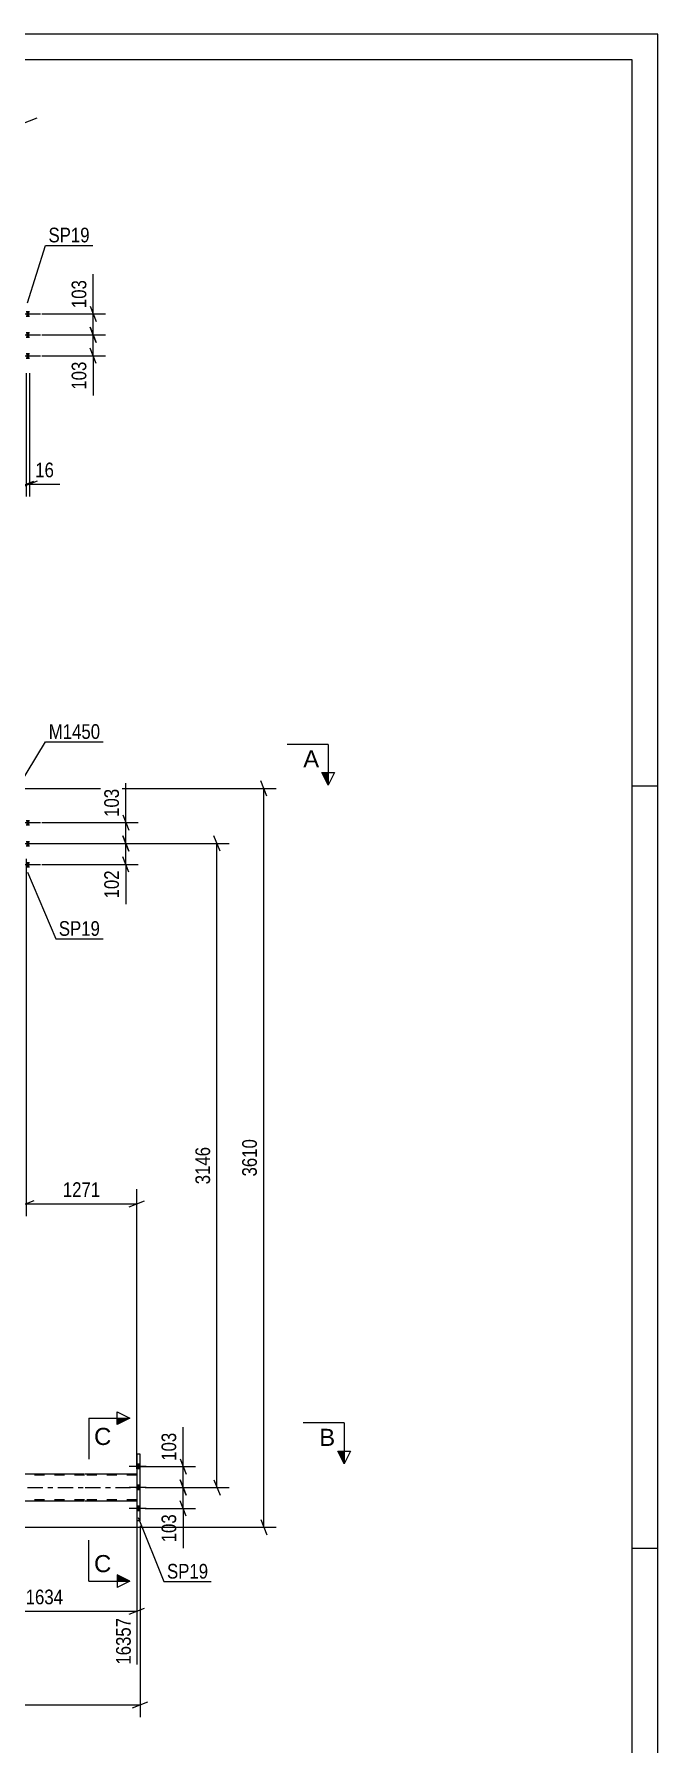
# Model space of a CAD drawing. Header units: millimetres. Extents: x -78 to 763, y -436 to 158.
# Drawn here: x 641.7 to 763.4, y -176 to 158.2 of the extents above; entities that cross this region are included whole.
import ezdxf

# ---------------------------------------------------------------- set-up
doc = ezdxf.new("R2010")
doc.units = ezdxf.units.MM
doc.linetypes.add('DXK_LINE_DOT2', pattern=[3.9198, 1.9599, -1.9599])
doc.linetypes.add('DXK_LINE_DOT3', pattern=[5.9187, 2.979, -0.9799, 0.9799, -0.9799])
doc.styles.add('Arial', font='ARIAL.TTF', dxfattribs={"height": 0.2})
doc.styles.add('Arial Narrow', font='ARIALN.TTF', dxfattribs={"height": 0.2})

# ---------------------------------------------------------------- blocks, each defined once
blk = doc.blocks.new('Unknown-814184979-1135')
at = {"color": 5, "linetype": 'Continuous'}
for p, q in [((763.43, 158.21), (-77.57, 158.21)), ((763.43, -435.79), (763.43, 158.21)), ((758.43, 153.21), (-72.57, 153.21)), ((758.43, -430.79), (758.43, 153.21)), ((763.43, 11.21), (758.43, 11.21)), ((763.43, -137.79), (758.43, -137.79))]:
    blk.add_line(p, q, dxfattribs=at)
blk = doc.blocks.new('Bolt-814184979-2605 - 2456')
at = {"linetype": 'Continuous'}
for points in [[(640.73, 103.1), (640.73, 103.98), (640.09, 103.98), (640.09, 103.1)], [(640.73, 103.1), (640.73, 103.98), (640.09, 103.98), (640.09, 103.1)], [(640.73, 103.1), (640.73, 103.98), (640.09, 103.98), (640.09, 103.1)], [(640.73, 99), (640.73, 99.88), (640.09, 99.88), (640.09, 99)], [(640.73, 99), (640.73, 99.88), (640.09, 99.88), (640.09, 99)], [(640.73, 94.9), (640.73, 95.78), (640.09, 95.78), (640.09, 94.9)], [(640.73, 94.9), (640.73, 95.78), (640.09, 95.78), (640.09, 94.9)], [(640.73, 94.9), (640.73, 95.78), (640.09, 95.78), (640.09, 94.9)]]:
    blk.add_hatch(color=1, dxfattribs=at).paths.add_polyline_path(points)
at = {"color": 1, "linetype": 'Continuous'}
for p, q in [((640.09, 103.98), (640.73, 103.98)), ((640.09, 103.98), (640.73, 103.98)), ((640.09, 103.98), (640.73, 103.98)), ((639.57, 103.54), (642.89, 103.54)), ((639.57, 103.54), (642.89, 103.54)), ((639.57, 103.54), (642.89, 103.54)), ((640.09, 103.1), (640.73, 103.1)), ((640.09, 103.1), (640.73, 103.1)), ((640.09, 103.1), (640.73, 103.1)), ((639.57, 99.44), (642.89, 99.44)), ((639.57, 99.44), (642.89, 99.44)), ((640.09, 99.88), (640.73, 99.88)), ((640.09, 99.88), (640.73, 99.88)), ((640.09, 99), (640.73, 99)), ((640.09, 99), (640.73, 99)), ((639.57, 95.34), (642.89, 95.34)), ((639.57, 95.34), (642.89, 95.34)), ((639.57, 95.34), (642.89, 95.34)), ((640.09, 95.78), (640.73, 95.78)), ((640.09, 95.78), (640.73, 95.78)), ((640.09, 95.78), (640.73, 95.78)), ((640.09, 94.9), (640.73, 94.9)), ((640.09, 94.9), (640.73, 94.9)), ((640.09, 94.9), (640.73, 94.9))]:
    blk.add_line(p, q, dxfattribs=at)
blk = doc.blocks.new('Bolt-814184979-3639 - 3452')
at = {"linetype": 'Continuous'}
for points in [[(640.73, 3.66), (640.73, 4.54), (640.09, 4.54), (640.09, 3.66)], [(640.73, 3.66), (640.73, 4.54), (640.09, 4.54), (640.09, 3.66)], [(640.73, 3.66), (640.73, 4.54), (640.09, 4.54), (640.09, 3.66)], [(640.73, -0.44), (640.73, 0.44), (640.09, 0.44), (640.09, -0.44)], [(640.73, -0.44), (640.73, 0.44), (640.09, 0.44), (640.09, -0.44)], [(640.73, -4.54), (640.73, -3.66), (640.09, -3.66), (640.09, -4.54)], [(640.73, -4.54), (640.73, -3.66), (640.09, -3.66), (640.09, -4.54)], [(640.73, -4.54), (640.73, -3.66), (640.09, -3.66), (640.09, -4.54)]]:
    blk.add_hatch(color=1, dxfattribs=at).paths.add_polyline_path(points)
at = {"color": 1, "linetype": 'Continuous'}
for p, q in [((639.57, 4.1), (642.89, 4.1)), ((639.57, 4.1), (642.89, 4.1)), ((639.57, 4.1), (642.89, 4.1)), ((640.09, 4.54), (640.73, 4.54)), ((640.09, 4.54), (640.73, 4.54)), ((640.09, 4.54), (640.73, 4.54)), ((640.09, 3.66), (640.73, 3.66)), ((640.09, 3.66), (640.73, 3.66)), ((640.09, 3.66), (640.73, 3.66)), ((639.57, 0), (642.89, 0)), ((639.57, 0), (642.89, 0)), ((640.09, 0.44), (640.73, 0.44)), ((640.09, 0.44), (640.73, 0.44)), ((640.09, -0.44), (640.73, -0.44)), ((640.09, -0.44), (640.73, -0.44)), ((639.57, -4.1), (642.89, -4.1)), ((639.57, -4.1), (642.89, -4.1)), ((639.57, -4.1), (642.89, -4.1)), ((640.09, -3.66), (640.73, -3.66)), ((640.09, -3.66), (640.73, -3.66)), ((640.09, -3.66), (640.73, -3.66)), ((640.09, -4.54), (640.73, -4.54)), ((640.09, -4.54), (640.73, -4.54)), ((640.09, -4.54), (640.73, -4.54))]:
    blk.add_line(p, q, dxfattribs=at)
blk = doc.blocks.new('Bolt-814184979-3640 - 3452')
at = {"linetype": 'Continuous'}
for points in [[(661.71, -121.32), (661.71, -122.2), (662.35, -122.2), (662.35, -121.32)], [(661.71, -121.32), (661.71, -122.2), (662.35, -122.2), (662.35, -121.32)], [(661.71, -121.32), (661.71, -122.2), (662.35, -122.2), (662.35, -121.32)], [(661.71, -125.42), (661.71, -126.3), (662.35, -126.3), (662.35, -125.42)], [(661.71, -125.42), (661.71, -126.3), (662.35, -126.3), (662.35, -125.42)], [(661.71, -129.52), (661.71, -130.4), (662.35, -130.4), (662.35, -129.52)], [(661.71, -129.52), (661.71, -130.4), (662.35, -130.4), (662.35, -129.52)], [(661.71, -129.52), (661.71, -130.4), (662.35, -130.4), (662.35, -129.52)]]:
    blk.add_hatch(color=1, dxfattribs=at).paths.add_polyline_path(points)
at = {"color": 1, "linetype": 'Continuous'}
for p, q in [((663.51, -121.76), (660.19, -121.76)), ((663.51, -121.76), (660.19, -121.76)), ((663.51, -121.76), (660.19, -121.76)), ((662.35, -121.32), (661.71, -121.32)), ((662.35, -121.32), (661.71, -121.32)), ((662.35, -121.32), (661.71, -121.32)), ((662.35, -122.2), (661.71, -122.2)), ((662.35, -122.2), (661.71, -122.2)), ((662.35, -122.2), (661.71, -122.2)), ((663.51, -125.86), (660.19, -125.86)), ((663.51, -125.86), (660.19, -125.86)), ((662.35, -125.42), (661.71, -125.42)), ((662.35, -125.42), (661.71, -125.42)), ((662.35, -126.3), (661.71, -126.3)), ((662.35, -126.3), (661.71, -126.3)), ((663.51, -129.96), (660.19, -129.96)), ((663.51, -129.96), (660.19, -129.96)), ((663.51, -129.96), (660.19, -129.96)), ((662.35, -129.52), (661.71, -129.52)), ((662.35, -129.52), (661.71, -129.52)), ((662.35, -129.52), (661.71, -129.52)), ((662.35, -130.4), (661.71, -130.4)), ((662.35, -130.4), (661.71, -130.4)), ((662.35, -130.4), (661.71, -130.4))]:
    blk.add_line(p, q, dxfattribs=at)
blk = doc.blocks.new('Part-814184979-3713 - 3452')
at = {"color": 2, "linetype": 'Continuous'}
for p, q in [((662.35, -119.36), (661.71, -119.36)), ((661.71, -119.36), (661.71, -132.36)), ((662.35, -132.36), (662.35, -119.36)), ((662.35, -132.36), (661.71, -132.36))]:
    blk.add_line(p, q, dxfattribs=at)
blk = doc.blocks.new('Part-814184979-3723 - 3452')
at = {"color": 7, "linetype": 'DXK_LINE_DOT2'}
for p, q in [((651.49, -123.46), (36.63, -123.46)), ((661.71, -123.46), (651.59, -123.46)), ((661.71, -123.22), (661.71, -128.5)), ((651.49, -128.26), (36.63, -128.26)), ((661.71, -128.26), (651.59, -128.26))]:
    blk.add_line(p, q, dxfattribs=at)
at = {"color": 2, "linetype": 'Continuous'}
for p, q in [((651.49, -123.22), (551.17, -123.22)), ((661.71, -123.22), (651.59, -123.22)), ((651.49, -128.5), (551.17, -128.5)), ((661.71, -128.5), (651.59, -128.5))]:
    blk.add_line(p, q, dxfattribs=at)
at = {"color": 7, "linetype": 'DXK_LINE_DOT3'}
for p, q in [((36.63, -125.86), (651.49, -125.86)), ((651.59, -125.86), (661.71, -125.86))]:
    blk.add_line(p, q, dxfattribs=at)
blk = doc.blocks.new('StraightDimension-814184979-2931 - 2456')
at = {"color": 7, "linetype": 'Continuous'}
blk.add_line((639.23, 140.69), (642.23, 141.89), dxfattribs=at)
blk = doc.blocks.new('StraightDimension-814184979-6323 - 2456')
at = {"color": 7, "linetype": 'Continuous'}
for p, q in [((640.09, 91.94), (640.09, 67.86)), ((640.73, 91.94), (640.73, 67.86)), ((638.59, 69.66), (641.59, 70.86)), ((642.23, 70.86), (639.23, 69.66)), ((640.09, 70.26), (640.73, 70.26))]:
    blk.add_line(p, q, dxfattribs=at)
at = {"color": 0}
blk.add_wipeout([(646.11, 71.01), (646.11, 75.21), (641.25, 75.21), (641.25, 71.01)], dxfattribs=at)
at = {"color": 7, "linetype": 'Continuous'}
blk.add_line((640.73, 70.26), (646.63, 70.26), dxfattribs=at)
blk.add_line((640.73, 70.26), (646.63, 70.26), dxfattribs=at)
at = {"color": 3, "style": 'Arial Narrow'}
blk.add_text('16', height=2.863, dxfattribs=at).set_placement((641.85, 71.61))
blk = doc.blocks.new('StraightDimension-814184979-11575 - 2456')
at = {"color": 7, "linetype": 'Continuous'}
for p, q in [((652.58, 105.04), (653.78, 102.04)), ((643.13, 103.54), (655.58, 103.54)), ((653.78, 97.94), (652.58, 100.94)), ((653.18, 99.44), (653.18, 103.54)), ((643.13, 99.44), (655.58, 99.44))]:
    blk.add_line(p, q, dxfattribs=at)
at = {"color": 0}
blk.add_wipeout([(652.43, 110.75), (648.23, 110.75), (648.23, 104.07), (652.43, 104.07)], dxfattribs=at)
at = {"color": 7, "linetype": 'Continuous'}
blk.add_line((653.18, 103.54), (653.18, 111.28), dxfattribs=at)
blk.add_line((653.18, 103.54), (653.18, 111.28), dxfattribs=at)
at = {"color": 3, "style": 'Arial Narrow'}
blk.add_text('103', height=2.863, rotation=90.0002, dxfattribs=at).set_placement((651.83, 104.67))
blk = doc.blocks.new('StraightDimension-814184979-11576 - 2456')
at = {"color": 7, "linetype": 'Continuous'}
for p, q in [((652.58, 100.94), (653.78, 97.94)), ((643.13, 99.44), (655.58, 99.44)), ((653.18, 95.34), (653.18, 99.44)), ((643.13, 95.34), (655.58, 95.34)), ((653.78, 93.84), (652.58, 96.84))]:
    blk.add_line(p, q, dxfattribs=at)
at = {"color": 0}
blk.add_wipeout([(652.43, 94.82), (648.23, 94.82), (648.23, 88.13), (652.43, 88.13)], dxfattribs=at)
at = {"color": 7, "linetype": 'Continuous'}
blk.add_line((653.18, 95.34), (653.18, 87.61), dxfattribs=at)
blk.add_line((653.18, 95.34), (653.18, 87.61), dxfattribs=at)
at = {"color": 3, "style": 'Arial Narrow'}
blk.add_text('103', height=2.863, rotation=90.0002, dxfattribs=at).set_placement((651.83, 88.73))
blk = doc.blocks.new('StraightDimension-814184979-4886 - 3452')
at = {"color": 7, "linetype": 'Continuous'}
for p, q in [((641.73, 0), (679.75, 0)), ((677.95, -1.5), (676.75, 1.5)), ((677.35, -125.86), (677.35, 0)), ((663.35, -125.86), (679.75, -125.86)), ((676.75, -124.36), (677.95, -127.36))]:
    blk.add_line(p, q, dxfattribs=at)
at = {"color": 0}
blk.add_wipeout([(676.6, -58.67), (672.4, -58.67), (672.4, -67.19), (676.6, -67.19)], dxfattribs=at)
at = {"color": 3, "style": 'Arial Narrow'}
blk.add_text('3146', height=2.863, rotation=90.0002, dxfattribs=at).set_placement((676, -66.59))
blk = doc.blocks.new('StraightDimension-814184979-4540 - 3452')
at = {"color": 7, "linetype": 'Continuous'}
for p, q in [((662.35, -133.36), (662.35, -170.75)), ((-0.64, -168.35), (662.35, -168.35)), ((660.85, -168.95), (663.85, -167.75))]:
    blk.add_line(p, q, dxfattribs=at)
blk = doc.blocks.new('StraightDimension-814184979-4529 - 3452')
at = {"color": 7, "linetype": 'Continuous'}
for p, q in [((640.09, -3), (640.09, -72.81)), ((641.59, -69.81), (638.59, -71.01)), ((660.21, -71.01), (663.21, -69.81)), ((661.71, -122.22), (661.71, -67.56)), ((640.09, -70.41), (661.71, -70.41))]:
    blk.add_line(p, q, dxfattribs=at)
at = {"color": 0}
blk.add_wipeout([(655.15, -69.66), (655.15, -65.46), (646.64, -65.46), (646.64, -69.66)], dxfattribs=at)
at = {"color": 3, "style": 'Arial Narrow'}
blk.add_text('1271', height=2.863, dxfattribs=at).set_placement((647.24, -69.06))
blk = doc.blocks.new('StraightDimension-814184979-12833 - 3452')
at = {"color": 7, "linetype": 'Continuous'}
for p, q in [((642.7, 0), (661.95, 0)), ((658.95, 1.5), (660.15, -1.5)), ((659.55, -4.1), (659.55, 0)), ((660.15, -5.6), (658.95, -2.6)), ((643.13, -4.1), (661.95, -4.1))]:
    blk.add_line(p, q, dxfattribs=at)
at = {"color": 0}
blk.add_wipeout([(658.8, -4.62), (654.6, -4.62), (654.6, -11.31), (658.8, -11.31)], dxfattribs=at)
at = {"color": 7, "linetype": 'Continuous'}
blk.add_line((659.55, -4.1), (659.55, -11.83), dxfattribs=at)
blk.add_line((659.55, -4.1), (659.55, -11.83), dxfattribs=at)
at = {"color": 3, "style": 'Arial Narrow'}
blk.add_text('102', height=2.863, rotation=90.0002, dxfattribs=at).set_placement((658.2, -10.71))
blk = doc.blocks.new('StraightDimension-814184979-4185 - 3452')
at = {"color": 7, "linetype": 'Continuous'}
for p, q in [((670.13, -120.26), (671.33, -123.26)), ((661.95, -121.76), (673.13, -121.76)), ((670.73, -125.86), (670.73, -121.76)), ((663.35, -125.86), (673.13, -125.86)), ((671.33, -127.36), (670.13, -124.36))]:
    blk.add_line(p, q, dxfattribs=at)
at = {"color": 0}
blk.add_wipeout([(669.98, -114.55), (665.78, -114.55), (665.78, -121.23), (669.98, -121.23)], dxfattribs=at)
at = {"color": 7, "linetype": 'Continuous'}
blk.add_line((670.73, -121.76), (670.73, -114.03), dxfattribs=at)
blk.add_line((670.73, -121.76), (670.73, -114.03), dxfattribs=at)
at = {"color": 3, "style": 'Arial Narrow'}
blk.add_text('103', height=2.863, rotation=90.0002, dxfattribs=at).set_placement((669.38, -120.63))
blk = doc.blocks.new('StraightDimension-814184979-4195 - 3452')
at = {"color": 7, "linetype": 'Continuous'}
for p, q in [((663.35, -125.86), (673.13, -125.86)), ((670.13, -124.36), (671.33, -127.36)), ((670.73, -129.96), (670.73, -125.86)), ((663.35, -129.96), (673.13, -129.96)), ((671.33, -131.46), (670.13, -128.46))]:
    blk.add_line(p, q, dxfattribs=at)
at = {"color": 0}
blk.add_wipeout([(669.98, -130.48), (665.78, -130.48), (665.78, -137.17), (669.98, -137.17)], dxfattribs=at)
at = {"color": 7, "linetype": 'Continuous'}
blk.add_line((670.73, -129.96), (670.73, -137.69), dxfattribs=at)
blk.add_line((670.73, -129.96), (670.73, -137.69), dxfattribs=at)
at = {"color": 3, "style": 'Arial Narrow'}
blk.add_text('103', height=2.863, rotation=90.0002, dxfattribs=at).set_placement((669.38, -136.57))
blk = doc.blocks.new('StraightDimension-814184979-4607 - 3452')
at = {"color": 7, "linetype": 'Continuous'}
for p, q in [((625.57, -124.22), (625.57, -160.48)), ((661.71, -129.5), (661.71, -160.48)), ((627.07, -149.43), (624.07, -150.63)), ((625.57, -150.03), (661.71, -150.03)), ((660.21, -150.63), (663.21, -149.43))]:
    blk.add_line(p, q, dxfattribs=at)
at = {"color": 0}
blk.add_wipeout([(647.89, -149.28), (647.89, -145.08), (639.38, -145.08), (639.38, -149.28)], dxfattribs=at)
at = {"color": 0, "linetype": 'Continuous'}
blk.add_wipeout([(661.11, -150.73), (656.91, -150.73), (656.91, -161.08), (661.11, -161.08)], dxfattribs=at)
at = {"color": 3, "style": 'Arial Narrow'}
blk.add_text('1634', height=2.863, dxfattribs=at).set_placement((639.98, -148.68))
at = {"color": 3, "linetype": 'Continuous', "style": 'Arial Narrow'}
blk.add_text('16357', height=2.863, rotation=90.0002, dxfattribs=at).set_placement((660.51, -160.48))
blk = doc.blocks.new('StraightDimension-814184979-12299 - 3452')
at = {"color": 7, "linetype": 'Continuous'}
for p, q in [((638.33, 10.8), (688.88, 10.8)), ((687.08, 9.3), (685.88, 12.3)), ((686.48, -133.6), (686.48, 10.8)), ((552.17, -133.6), (688.88, -133.6)), ((685.88, -132.1), (687.08, -135.1))]:
    blk.add_line(p, q, dxfattribs=at)
at = {"color": 0}
blk.add_wipeout([(685.73, -57.15), (681.53, -57.15), (681.53, -65.66), (685.73, -65.66)], dxfattribs=at)
at = {"color": 3, "style": 'Arial Narrow'}
blk.add_text('3610', height=2.863, rotation=90.0002, dxfattribs=at).set_placement((685.13, -65.06))
blk = doc.blocks.new('StraightDimension-814184979-12832 - 3452')
at = {"color": 7, "linetype": 'Continuous'}
for p, q in [((643.13, 4.1), (661.95, 4.1)), ((658.95, 5.6), (660.15, 2.6)), ((659.55, 0), (659.55, 4.1)), ((642.7, 0), (661.95, 0)), ((660.15, -1.5), (658.95, 1.5))]:
    blk.add_line(p, q, dxfattribs=at)
at = {"color": 0}
blk.add_wipeout([(658.8, 11.31), (654.6, 11.31), (654.6, 4.63), (658.8, 4.63)], dxfattribs=at)
at = {"color": 7, "linetype": 'Continuous'}
blk.add_line((659.55, 4.1), (659.55, 11.83), dxfattribs=at)
blk.add_line((659.55, 4.1), (659.55, 11.83), dxfattribs=at)
at = {"color": 3, "style": 'Arial Narrow'}
blk.add_text('103', height=2.863, rotation=90.0002, dxfattribs=at).set_placement((658.2, 5.23))
blk = doc.blocks.new('Mark-814184979-2666 - 2456')
at = {"color": 0}
blk.add_wipeout([(652.48, 117.53), (652.48, 120.53), (644.44, 120.53), (644.44, 117.53)], dxfattribs=at)
blk.add_wipeout([(652.48, 117.53), (652.48, 120.53), (644.44, 120.53), (644.44, 117.53)], dxfattribs=at)
at = {"color": 30, "linetype": 'Continuous'}
for p, q in [((640.37, 105.72), (643.84, 116.93)), ((643.84, 116.93), (653.08, 116.93))]:
    blk.add_line(p, q, dxfattribs=at)
at = {"color": 3, "style": 'Arial Narrow'}
blk.add_text('SP19', height=2.863, dxfattribs=at).set_placement((644.44, 117.53))
blk = doc.blocks.new('Mark-814184979-3709 - 3452')
at = {"color": 0}
blk.add_wipeout([(675.63, -143.65), (675.63, -140.65), (667.59, -140.65), (667.59, -143.65)], dxfattribs=at)
blk.add_wipeout([(675.63, -143.65), (675.63, -140.65), (667.59, -140.65), (667.59, -143.65)], dxfattribs=at)
at = {"color": 30, "linetype": 'Continuous'}
for p, q in [((661.98, -131.74), (666.99, -144.25)), ((666.99, -144.25), (676.23, -144.25))]:
    blk.add_line(p, q, dxfattribs=at)
at = {"color": 3, "style": 'Arial Narrow'}
blk.add_text('SP19', height=2.863, dxfattribs=at).set_placement((667.59, -143.65))
blk = doc.blocks.new('Mark-814184979-3769 - 3452')
at = {"color": 0}
blk.add_wipeout([(654.49, -18.02), (654.49, -15.02), (646.46, -15.02), (646.46, -18.02)], dxfattribs=at)
blk.add_wipeout([(654.49, -18.02), (654.49, -15.02), (646.46, -15.02), (646.46, -18.02)], dxfattribs=at)
at = {"color": 30, "linetype": 'Continuous'}
for p, q in [((640.32, -5.61), (645.86, -18.62)), ((645.86, -18.62), (655.09, -18.62))]:
    blk.add_line(p, q, dxfattribs=at)
at = {"color": 3, "style": 'Arial Narrow'}
blk.add_text('SP19', height=2.863, dxfattribs=at).set_placement((646.46, -18.02))
blk = doc.blocks.new('SectionMark-814184979-5181 - 3452')
at = {"color": 6, "linetype": 'Continuous'}
for p, q in [((652.34, -112.29), (660.34, -112.29)), ((657.84, -111.04), (660.34, -112.29)), ((652.34, -144.15), (660.34, -144.15)), ((660.34, -144.15), (657.84, -145.4))]:
    blk.add_line(p, q, dxfattribs=at)
at = {"color": 0, "linetype": 'Continuous'}
for points in [[(656.71, -117.54), (656.71, -114.04), (653.34, -114.04), (653.34, -117.54)], [(656.71, -142.4), (656.71, -138.9), (653.34, -138.9), (653.34, -142.4)]]:
    blk.add_wipeout(points, dxfattribs=at)
at = {"linetype": 'Continuous'}
for points in [[(657.84, -113.54), (657.84, -112.29), (660.34, -112.29)], [(657.84, -144.15), (657.84, -142.9), (660.34, -144.15)]]:
    blk.add_hatch(color=6, dxfattribs=at).paths.add_polyline_path(points)
at = {"color": 6, "linetype": 'Continuous'}
for p, q in [((652.34, -112.29), (652.34, -120.29)), ((657.84, -113.54), (657.84, -111.04)), ((660.34, -112.29), (657.84, -113.54)), ((652.34, -144.15), (652.34, -136.15)), ((660.34, -144.15), (657.84, -142.9)), ((657.84, -142.9), (657.84, -145.4))]:
    blk.add_line(p, q, dxfattribs=at)
at = {"color": 3, "linetype": 'Continuous', "style": 'Arial'}
for p in [(653.34, -117.54), (653.34, -142.4)]:
    blk.add_text('C', height=3.34, dxfattribs=at).set_placement(p)
blk = doc.blocks.new('Mark-814184979-3917 - 3452')
at = {"color": 0}
blk.add_wipeout([(654.54, 20.48), (654.54, 23.48), (644.49, 23.48), (644.49, 20.48)], dxfattribs=at)
blk.add_wipeout([(654.54, 20.48), (654.54, 23.48), (644.49, 23.48), (644.49, 20.48)], dxfattribs=at)
at = {"color": 30, "linetype": 'Continuous'}
for p, q in [((636.73, 8.01), (643.89, 19.88)), ((643.89, 19.88), (655.14, 19.88))]:
    blk.add_line(p, q, dxfattribs=at)
at = {"color": 3, "style": 'Arial Narrow'}
blk.add_text('M1450', height=2.863, dxfattribs=at).set_placement((644.49, 20.48))
blk = doc.blocks.new('SectionMark-814184979-5179 - 3452')
at = {"color": 6, "linetype": 'Continuous'}
for p in [(699.05, 19.4), (700.3, 13.9)]:
    blk.add_line(p, (699.05, 11.4), dxfattribs=at)
at = {"color": 0, "linetype": 'Continuous'}
blk.add_wipeout([(697.3, 14.9), (697.3, 18.4), (694.19, 18.4), (694.19, 14.9)], dxfattribs=at)
at = {"linetype": 'Continuous'}
blk.add_hatch(color=6, dxfattribs=at).paths.add_polyline_path([(697.8, 13.9), (699.05, 13.9), (699.05, 11.4)])
at = {"color": 6, "linetype": 'Continuous'}
for p, q in [((699.05, 19.4), (691.05, 19.4)), ((697.8, 13.9), (700.3, 13.9)), ((699.05, 11.4), (697.8, 13.9))]:
    blk.add_line(p, q, dxfattribs=at)
at = {"color": 3, "linetype": 'Continuous', "style": 'Arial'}
blk.add_text('A', height=3.34, dxfattribs=at).set_placement((694.19, 14.9))
blk = doc.blocks.new('SectionMark-814184979-5185 - 3452')
at = {"color": 6, "linetype": 'Continuous'}
for p in [(702.17, -113.22), (703.42, -118.72)]:
    blk.add_line(p, (702.17, -121.22), dxfattribs=at)
at = {"color": 0, "linetype": 'Continuous'}
blk.add_wipeout([(700.42, -117.72), (700.42, -114.22), (697.31, -114.22), (697.31, -117.72)], dxfattribs=at)
at = {"linetype": 'Continuous'}
blk.add_hatch(color=6, dxfattribs=at).paths.add_polyline_path([(700.92, -118.72), (702.17, -118.72), (702.17, -121.22)])
at = {"color": 6, "linetype": 'Continuous'}
for p, q in [((702.17, -113.22), (694.17, -113.22)), ((700.92, -118.72), (703.42, -118.72)), ((702.17, -121.22), (700.92, -118.72))]:
    blk.add_line(p, q, dxfattribs=at)
at = {"color": 3, "linetype": 'Continuous', "style": 'Arial'}
blk.add_text('B', height=3.34, dxfattribs=at).set_placement((697.31, -117.72))

msp = doc.modelspace()

# ---------------------------------------------------------------- block references
for name in ['Unknown-814184979-1135', 'Bolt-814184979-2605 - 2456', 'Bolt-814184979-3639 - 3452', 'Part-814184979-3713 - 3452', 'Part-814184979-3723 - 3452', 'Bolt-814184979-3640 - 3452']:
    msp.add_blockref(name, (0, 0))

# ---------------------------------------------------------------- next in the draw order: block references
for name in ['StraightDimension-814184979-2931 - 2456', 'StraightDimension-814184979-6323 - 2456', 'StraightDimension-814184979-4886 - 3452']:
    msp.add_blockref(name, (0, 0))

# ---------------------------------------------------------------- next in the draw order: block references
for name in ['StraightDimension-814184979-11575 - 2456', 'StraightDimension-814184979-4540 - 3452']:
    msp.add_blockref(name, (0, 0))

# ---------------------------------------------------------------- next in the draw order: block references
for name in ['Mark-814184979-2666 - 2456', 'StraightDimension-814184979-11576 - 2456', 'StraightDimension-814184979-4529 - 3452']:
    msp.add_blockref(name, (0, 0))

# ---------------------------------------------------------------- next in the draw order: block references
for name in ['StraightDimension-814184979-12833 - 3452', 'StraightDimension-814184979-4185 - 3452']:
    msp.add_blockref(name, (0, 0))

# ---------------------------------------------------------------- next in the draw order: block references
msp.add_blockref('StraightDimension-814184979-4195 - 3452', (0, 0))

# ---------------------------------------------------------------- next in the draw order: block references
msp.add_blockref('StraightDimension-814184979-4607 - 3452', (0, 0))

# ---------------------------------------------------------------- next in the draw order: block references
msp.add_blockref('StraightDimension-814184979-12299 - 3452', (0, 0))

# ---------------------------------------------------------------- next in the draw order: block references
for name in ['StraightDimension-814184979-12832 - 3452', 'Mark-814184979-3769 - 3452', 'Mark-814184979-3709 - 3452']:
    msp.add_blockref(name, (0, 0))

# ---------------------------------------------------------------- next in the draw order: block references
for name in ['Mark-814184979-3917 - 3452', 'SectionMark-814184979-5181 - 3452']:
    msp.add_blockref(name, (0, 0))

# ---------------------------------------------------------------- next in the draw order: block references
for name in ['SectionMark-814184979-5179 - 3452', 'SectionMark-814184979-5185 - 3452']:
    msp.add_blockref(name, (0, 0))

doc.saveas('drawing.dxf')
